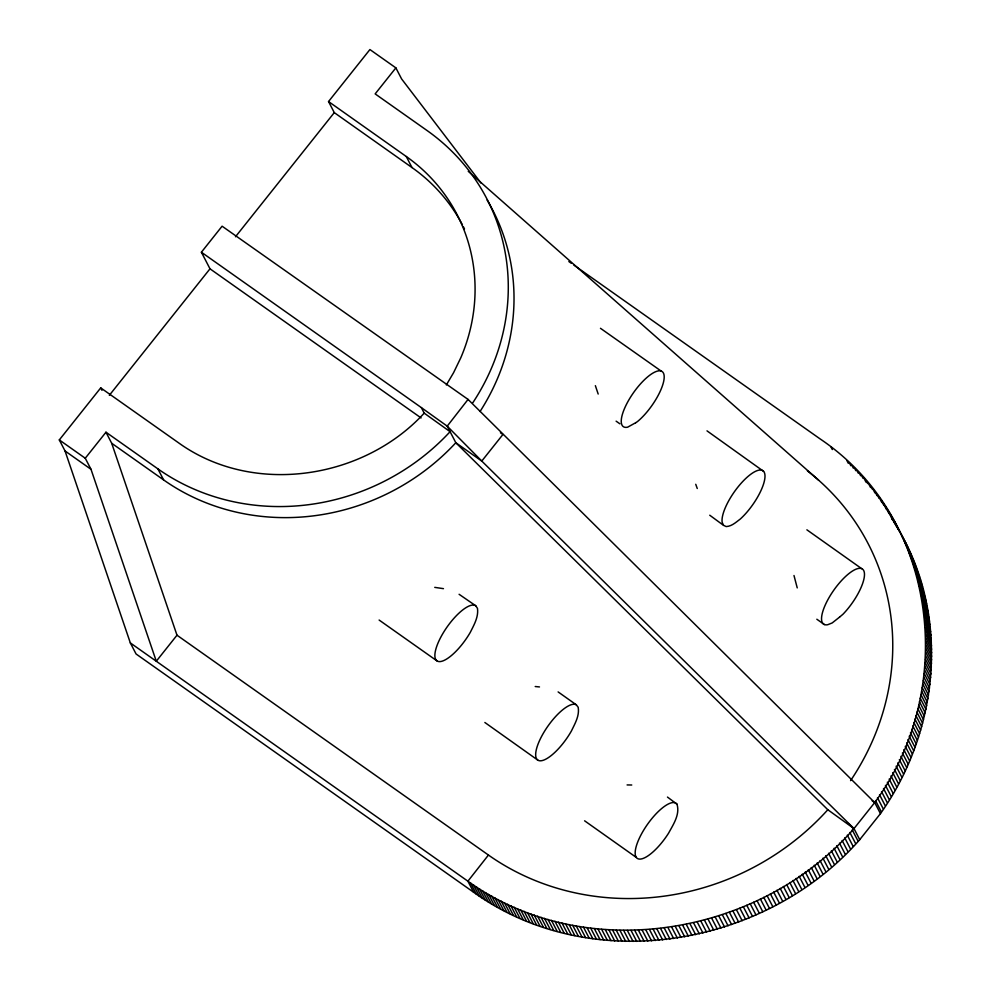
<?xml version="1.0" encoding="UTF-8"?>
<svg xmlns="http://www.w3.org/2000/svg" width="991" height="991" viewBox="0 0 991 991"><rect width="100%" height="100%" fill="white"/><g stroke="black" fill="none" stroke-linecap="round" stroke-linejoin="round"><path stroke-width="1.49" d="M130.329 642.911L136.064 653.973L473.636 892.259C591.441 977.015 766.154 946.764 859.73 839.662L880.442 813.636L874.706 802.574L468.062 399.41L222.095 226.196L201.396 252.222L421.336 407.598L424.198 413.136C363.263 479.533 252.755 496.342 178.417 442.717L100.723 387.877L59.311 439.917L65.047 450.979L130.329 642.911L467.901 881.197C585.706 965.952 760.419 935.702 853.994 828.6L874.706 802.574C957.628 690.38 938.576 518.466 819.916 438.778L573.9 265.117M880.442 813.636C937.697 733.303 950.208 620.292 900.559 533.195M446.346 384.942L453.581 372.69L460.778 357.825A185.354 172.223 -27.4 0 0 406.273 156.504L328.541 101.553L369.916 49.55L395.867 67.871L401.603 78.933L481.155 183.224M468.062 399.41L447.226 426.155L455.823 442.742L827.819 809.734L853.994 828.6L859.73 839.662M827.819 809.734A252.705 234.793 -27.4 0 1 488.439 855.047L467.901 881.197L473.636 892.259M109.332 395.322L209.993 268.809L201.396 252.222M235.486 236.762L334.277 112.615L328.541 101.553M105.975 432.212L111.698 443.274L176.993 635.206L156.293 661.232L90.999 469.3L85.263 458.238L105.975 432.212L157.879 468.854L163.614 479.917A219.011 203.489 -27.4 0 0 430.825 466.043L433.042 464.234A219.011 203.489 -27.4 0 0 455.823 442.742L481.775 461.063L853.994 828.6L848.284 823.521M395.867 67.871L375.155 93.897L427.071 130.539A219.011 203.489 -27.4 0 1 472.781 402.804M627.092 784.934L631.75 785.008M535.214 686.515L539.488 686.936M434.752 587.366L443.46 588.654M723.492 525.329L726.205 526.568C731.804 526.295 736.003 522.207 740.277 519.049A33.694 11.223 -54.8 0 0 764.953 477.352A33.694 11.223 -54.8 0 0 743.015 481.217A33.694 11.223 -54.8 0 0 722.154 522.245L723.492 525.329L709.742 515.221M475.754 605.774A33.694 11.223 -54.8 0 0 445.455 629.372A33.694 11.223 -54.8 0 0 438.852 661.567A33.694 11.223 -54.8 0 0 470.291 632.357C473.995 624.912 478.665 617.021 477.476 608.363L475.754 605.774L459.093 594.29M872.179 800.827L874.706 802.574M484.859 722.489L537.94 760.208M600.459 328.294L661.232 371.105M558.119 691.916L576.353 704.849L578.187 707.301C579.648 715.799 574.953 723.591 571.423 730.974A33.694 11.223 -54.8 0 1 539.909 760.791A33.694 11.223 -54.8 0 1 545.868 729.153A33.694 11.223 -54.8 0 1 576.353 704.849M584.603 820.808L636.296 857.426M568.859 261.562L571.386 263.333M334.277 112.615L412.008 167.566A185.354 172.223 -27.4 0 1 462.45 224.945M616.117 421.163L619.895 423.826M816.832 619.226L824.363 624.541M500.43 432.77L502.895 434.516L481.775 461.063L447.226 426.155L421.336 407.598M209.993 268.809L421.088 417.942M379.119 620.044L436.957 660.873M111.698 443.274L163.614 479.917M59.311 439.917L85.263 458.238M65.047 450.979L90.999 469.3M176.993 635.206L488.439 855.047M806.885 529.813L861.65 568.636M707.004 430.862L763.528 471.282M424.198 413.136L450.087 431.68A219.011 203.489 -27.4 0 1 427.307 453.172L425.089 454.98A219.011 203.489 -27.4 0 1 157.879 468.854M667.463 797.074L676.989 804.209C680.173 814.478 673.31 824.425 668.578 833.171A33.694 11.223 -54.8 0 1 637.808 858.689A33.694 11.223 -54.8 0 1 648.003 823.608A33.694 11.223 -54.8 0 1 676.989 804.209M468.26 171.332L818.541 480.115M891.59 518.256L892.854 520.213L887.118 509.151M893.473 521.192L900.001 532.179M894.266 521.117L906.455 544.517M892.544 518.082L898.28 529.144M902.231 536.602L907.967 547.664M890.773 515.085L896.508 526.147M903.693 539.761L909.416 550.823M888.964 512.099L894.7 523.161M905.105 542.944L910.84 554.006M906.48 546.152L912.216 557.215M907.806 549.373L913.541 560.435M885.236 506.228L889.051 513.598M909.081 552.619L914.817 563.681M883.303 503.317L886.487 509.461M910.32 555.877L916.056 566.939M881.321 500.443L883.873 505.36M911.509 559.147L917.245 570.209M879.314 497.606L881.854 502.511M912.649 562.442L918.384 573.504M877.258 494.782L879.166 498.473M913.752 565.762L919.487 576.824M875.164 491.994L877.072 495.673M914.804 569.082L920.54 580.144M873.021 489.232L874.942 492.911M915.808 572.426L921.543 583.488M870.854 486.494L872.13 488.947M916.762 575.796L922.497 586.845M868.636 483.794L870.556 487.473M917.678 579.165L923.414 590.227M866.394 481.118L867.658 483.571M918.546 582.547L924.281 593.609M864.102 478.48L866.01 482.159M919.363 585.954L925.098 597.016M861.774 475.866L863.05 478.319M920.131 589.36L925.867 600.422M859.408 473.289L860.683 475.742M920.862 592.791L926.585 603.841M857.004 470.737L858.28 473.19M921.531 596.223L927.266 607.285M854.564 468.223L855.84 470.675M922.163 599.666L927.898 610.729M852.099 465.733L853.375 468.198M922.745 603.123L928.468 614.185M849.584 463.293L850.86 465.745M923.278 606.591L929.001 617.653M847.045 460.877L848.321 463.33M923.761 610.072L929.496 621.134M924.194 613.553L929.93 624.615M924.578 617.046L930.314 628.108M924.925 620.552L930.66 631.614M925.222 624.057L930.945 635.12M925.458 627.563L931.193 638.625M831.053 447.102L832.329 449.567M925.656 631.081L931.391 642.143M925.805 634.612L931.54 645.674M925.904 638.142L931.639 649.204M925.953 641.673L931.689 652.735M925.953 645.203L931.689 656.265M925.916 648.746L931.651 659.808M925.817 652.276L931.552 663.338M925.681 655.819L931.404 666.881M925.483 659.362L931.218 670.424M925.247 662.905L930.983 673.967M924.962 666.447L930.698 677.51M924.628 669.978L930.351 681.04M924.244 673.521L929.979 684.583M923.81 677.051L929.546 688.113M923.327 680.594L929.062 691.644M922.807 684.112L928.53 695.174M922.225 687.643L927.96 698.705M921.605 691.161L927.341 702.223M920.936 694.679L926.672 705.741M920.218 698.184L925.953 709.246M919.45 701.69L925.185 712.752M918.632 705.183L924.368 716.245M917.777 708.664L923.513 719.726M916.873 712.145L922.609 723.207M915.919 715.613L921.655 726.676M914.916 719.082L920.651 730.144M913.875 722.526L919.598 733.588M912.773 725.969L918.508 737.031M911.633 729.401L917.369 740.45M910.456 732.807L916.18 743.869M909.218 736.214L914.953 747.276M907.942 739.608L913.677 750.67M906.629 742.977L912.352 754.04M905.254 746.347L910.989 757.409M903.842 749.692L909.577 760.754M902.392 753.024L908.128 764.086M900.893 756.344L906.629 767.406M899.345 759.639L905.08 770.701M897.759 762.921L903.495 773.983M896.124 766.192L901.86 777.254M894.452 769.437L900.187 780.499M892.73 772.67L898.465 783.732M890.971 775.879L896.706 786.941M889.175 779.062L894.91 790.124M887.329 782.233L893.064 793.295M885.434 785.38L891.169 796.442M883.514 788.502L889.249 799.564M881.544 791.611L887.279 802.673M879.537 794.695L885.26 805.757M877.481 797.755L883.216 808.805M875.511 800.604L881.247 811.666M852.223 829.876L857.958 840.938M849.869 832.465L855.592 843.527M847.317 835.178L853.053 846.24M844.753 837.853L850.476 848.915M842.139 840.504L847.875 851.566M839.488 843.13L845.224 854.192M836.813 845.719L842.548 856.781M834.1 848.271L839.835 859.333M831.362 850.798L837.098 861.86M828.587 853.288L834.323 864.35M825.776 855.753L831.511 866.815M822.939 858.181L828.674 869.231M820.065 860.572L825.8 871.622M817.166 862.926L822.902 873.988M814.243 865.242L819.978 876.304M811.282 867.534L817.018 878.596M808.297 869.788L814.032 880.85M805.274 872.006L811.01 883.055M802.239 874.186L807.975 885.236M799.167 876.329L804.903 887.379M796.07 878.422L801.806 889.484M792.949 880.491L798.684 891.553M789.802 882.523L795.538 893.585M786.631 884.517L792.354 895.579M406.273 156.504L412.008 167.566M783.423 886.474L789.158 897.536M780.202 888.382L785.937 899.444M776.956 890.265L782.692 901.327M773.686 892.098L779.422 903.16M770.403 893.894L776.139 904.956M767.084 895.653L772.819 906.715M763.751 897.363L769.487 908.425M760.407 899.048L766.13 910.097M757.025 900.67L762.76 911.732M753.631 902.268L759.366 913.33M750.224 903.817L755.96 914.879M746.793 905.328L752.528 916.39M743.349 906.802L749.085 917.852M739.881 908.227L745.616 919.276M736.4 909.602L742.135 920.664M732.906 910.94L738.629 922.002M729.388 912.24L735.124 923.302M725.858 913.491L731.593 924.553M722.315 914.705L728.051 925.767M718.76 915.87L724.495 926.932M715.192 916.997L720.928 928.059M711.612 918.075L717.348 929.137M708.032 919.103L713.755 930.165M704.428 920.094L710.163 931.156M700.81 921.035L706.546 932.097M697.193 921.94L702.916 933.002M693.551 922.794L699.287 933.856M689.922 923.612L695.645 934.674M686.268 924.368L692.003 935.43M682.613 925.098L688.349 936.148M678.946 925.767L684.682 936.829M675.28 926.399L681.015 937.461M671.613 926.981L677.336 938.043M667.934 927.514L673.657 938.576M664.243 928.01L669.978 939.072M660.563 928.456L666.299 939.518M656.872 928.852L662.607 939.914M653.18 929.211L658.916 940.273M649.489 929.521L655.224 940.57M645.798 929.781L651.533 940.843M642.094 929.992L647.829 941.054M638.402 930.165L644.138 941.227M634.711 930.289L640.446 941.339M631.019 930.363L636.755 941.425M627.328 930.388L633.063 941.45M623.649 930.376L629.384 941.438M619.957 930.314L625.693 941.376M616.278 930.202L622.014 941.264M612.611 930.041L618.347 941.103M608.945 929.843L614.668 940.905M605.278 929.595L611.013 940.657M601.624 929.298L607.359 940.36M597.969 928.963L603.705 940.025M594.327 928.579L600.063 939.629M590.698 928.146L596.433 939.195M587.068 927.663L592.804 938.725M583.464 927.142L589.199 938.192M579.859 926.573L585.594 937.622M576.266 925.953L582.002 937.015M572.687 925.284L578.41 936.346M569.119 924.578L574.842 935.64M565.551 923.835L571.287 934.885M562.008 923.03L567.744 934.092M558.49 922.187L564.213 933.249M554.972 921.308L560.708 932.358M551.467 920.366L557.202 931.429M547.986 919.388L553.721 930.45M544.517 918.372L550.253 929.434M541.074 917.307L546.809 928.369M537.642 916.192L543.378 927.254M534.223 915.04L539.959 926.102M530.829 913.838L536.565 924.9M527.46 912.6L533.183 923.662M524.103 911.311L529.838 922.373M520.758 909.986L526.494 921.048M517.451 908.623L523.186 919.685M514.156 907.211L519.891 918.261M510.885 905.749L516.621 916.811M507.64 904.25L513.375 915.312M504.419 902.714L510.142 913.776M501.211 901.129L506.946 912.191M498.039 899.506L503.775 910.568M494.881 897.846L500.616 908.908M491.759 896.137L497.494 907.199M488.662 894.402L494.398 905.464M485.59 892.618L491.325 903.668M482.543 890.785L488.278 901.847M479.52 888.927L485.256 899.989M476.535 887.019L482.27 898.081M473.574 885.074L479.31 896.137M470.638 883.092L476.374 894.155M100.723 387.877L101.999 390.33M598.18 394.046L595.368 385.66M695.744 484.289L697.268 488.513M793.989 575.511L797.235 587.898M807.392 470.861A252.705 234.793 -27.4 0 1 850.588 780.635M487.114 200.046A219.011 203.489 -27.4 0 1 480.053 411.5M463.491 226.951A185.354 172.223 -27.4 0 1 464.494 228.958M839.563 617.12L832.192 622.943L827.758 624.702A33.694 11.223 -54.8 0 1 832.341 592.308A33.694 11.223 -54.8 0 1 863.78 570.705A33.694 11.223 -54.8 0 1 842.92 614.284L839.563 617.12M635.652 422.761L627.65 427.171A33.694 11.223 -54.8 0 1 633.472 392.733A33.694 11.223 -54.8 0 1 664.106 375.391A33.694 11.223 -54.8 0 1 637.324 421.695L635.652 422.761"/></g></svg>
